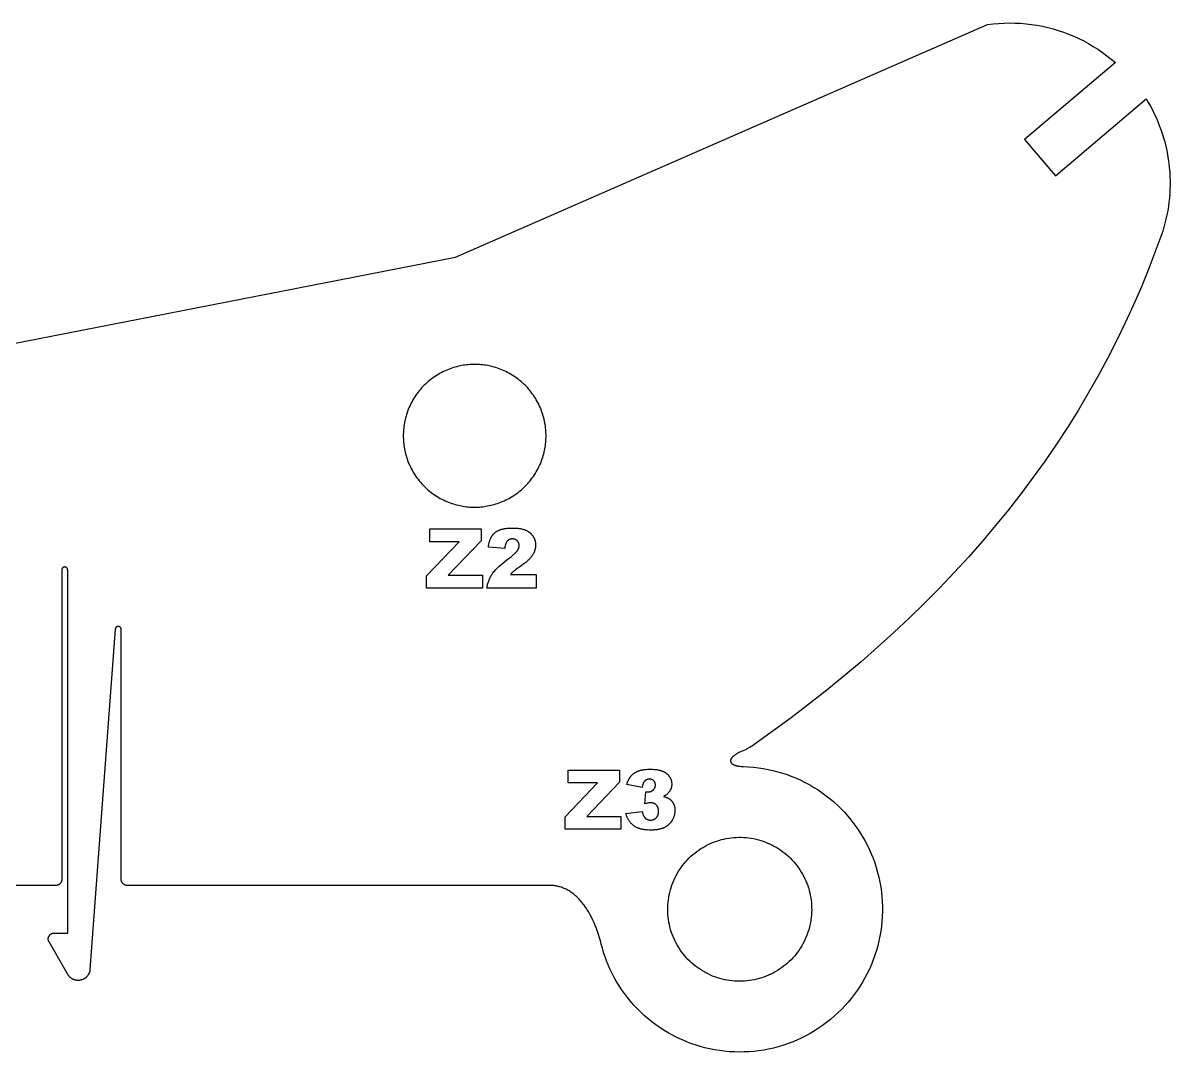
# Model space of a CAD drawing. Header units: millimetres. Extents: x 3465 to 3657, y 967 to 1053.
# Drawn here: x 3561 to 3657.4, y 966.6 to 1053.1 of the extents above; entities that cross this region are included whole.
import ezdxf

# ---------------------------------------------------------------- set-up
doc = ezdxf.new("R2010")
doc.units = ezdxf.units.MM
doc.header["$MEASUREMENT"] = 0
for name, color, linetype, true_color in [('Laser$LaserCut1', 1, 'Continuous', 0xff0000), ('Laser$LaserCut2', 3, 'Continuous', 0x00ff00), ('Laser$LaserEngrave', 4, 'Continuous', 0x00ffff)]:
    doc.layers.add(name, color=color, linetype=linetype, true_color=true_color)

msp = doc.modelspace()

# ---------------------------------------------------------------- linework, layer by layer
at = {"layer": 'Laser$LaserCut1'}
for points in [[(3597.327, 1033.414), (3642.045, 1052.981)], [(3642.045, 1052.981), (3642.504, 1053.037), (3642.965, 1053.078), (3643.427, 1053.102), (3643.889, 1053.111), (3644.351, 1053.104), (3644.813, 1053.081), (3645.273, 1053.042), (3645.732, 1052.987), (3646.189, 1052.917), (3646.644, 1052.831), (3647.095, 1052.729), (3647.542, 1052.612), (3647.985, 1052.48), (3648.423, 1052.333), (3648.856, 1052.17), (3649.283, 1051.993), (3649.704, 1051.801), (3650.118, 1051.596), (3650.524, 1051.375), (3650.923, 1051.142), (3651.313, 1050.894), (3651.695, 1050.633), (3652.068, 1050.36), (3652.431, 1050.074), (3652.784, 1049.775)], [(3652.784, 1049.775), (3645.151, 1043.314)], [(3647.736, 1040.261), (3655.368, 1046.722)], [(3655.368, 1046.722), (3655.549, 1046.421), (3655.723, 1046.114), (3655.889, 1045.8), (3656.048, 1045.481), (3656.199, 1045.156), (3656.341, 1044.826), (3656.476, 1044.492), (3656.602, 1044.152), (3656.719, 1043.808), (3656.826, 1043.461), (3656.925, 1043.11), (3657.014, 1042.755), (3657.094, 1042.398), (3657.164, 1042.038), (3657.224, 1041.677), (3657.275, 1041.313), (3657.315, 1040.949), (3657.346, 1040.583), (3657.367, 1040.218), (3657.377, 1039.852), (3657.378, 1039.486), (3657.369, 1039.122), (3657.35, 1038.758), (3657.321, 1038.396), (3657.283, 1038.036), (3657.235, 1037.679), (3657.178, 1037.324), (3657.112, 1036.972), (3657.036, 1036.624), (3656.952, 1036.279), (3656.86, 1035.938), (3656.759, 1035.602)], [(3645.151, 1043.314), (3647.736, 1040.261)], [(3656.759, 1035.602), (3656.196, 1034.033), (3655.6, 1032.478), (3654.972, 1030.938), (3654.31, 1029.412), (3653.616, 1027.899), (3652.888, 1026.402), (3652.128, 1024.918), (3651.334, 1023.449), (3650.508, 1021.994), (3649.648, 1020.553), (3648.756, 1019.126), (3647.831, 1017.713), (3646.873, 1016.315), (3645.881, 1014.931), (3644.857, 1013.561), (3643.8, 1012.206), (3642.71, 1010.864), (3641.587, 1009.537), (3640.431, 1008.224), (3639.242, 1006.925), (3638.02, 1005.641), (3636.765, 1004.371), (3635.477, 1003.115), (3634.156, 1001.873), (3632.802, 1000.645), (3631.415, 999.432), (3628.543, 997.048), (3625.539, 994.72), (3622.402, 992.45), (3622.288, 992.372), (3622.171, 992.298), (3622.052, 992.226), (3621.931, 992.158), (3621.807, 992.092), (3621.682, 992.03), (3621.555, 991.972), (3621.426, 991.917)], [(3550.254, 1024.244), (3597.327, 1033.414)], [(3564.727, 1007.142), (3564.726, 1007.151), (3564.726, 1007.159), (3564.725, 1007.168), (3564.724, 1007.177), (3564.723, 1007.185), (3564.721, 1007.194), (3564.719, 1007.202), (3564.717, 1007.21), (3564.715, 1007.219), (3564.712, 1007.227), (3564.709, 1007.235), (3564.706, 1007.243), (3564.702, 1007.251), (3564.698, 1007.258), (3564.694, 1007.266), (3564.689, 1007.273), (3564.685, 1007.281), (3564.68, 1007.288), (3564.675, 1007.295), (3564.669, 1007.301), (3564.664, 1007.308), (3564.658, 1007.314), (3564.652, 1007.32), (3564.646, 1007.326), (3564.639, 1007.332), (3564.633, 1007.338), (3564.626, 1007.343), (3564.619, 1007.348), (3564.611, 1007.353), (3564.604, 1007.357), (3564.597, 1007.362), (3564.589, 1007.366), (3564.581, 1007.369), (3564.573, 1007.373), (3564.565, 1007.376), (3564.557, 1007.379), (3564.549, 1007.381), (3564.541, 1007.384), (3564.532, 1007.386), (3564.524, 1007.388), (3564.515, 1007.389), (3564.507, 1007.39), (3564.498, 1007.391), (3564.49, 1007.392), (3564.481, 1007.392), (3564.472, 1007.392), (3564.464, 1007.392), (3564.455, 1007.391), (3564.447, 1007.39), (3564.438, 1007.389), (3564.429, 1007.388), (3564.421, 1007.386), (3564.413, 1007.384), (3564.404, 1007.381), (3564.396, 1007.379), (3564.388, 1007.376), (3564.38, 1007.373), (3564.372, 1007.369), (3564.364, 1007.366), (3564.357, 1007.362), (3564.349, 1007.357), (3564.342, 1007.353), (3564.335, 1007.348), (3564.328, 1007.343), (3564.321, 1007.338), (3564.314, 1007.332), (3564.308, 1007.326), (3564.301, 1007.32), (3564.295, 1007.314), (3564.29, 1007.308), (3564.284, 1007.301), (3564.279, 1007.295), (3564.273, 1007.288), (3564.268, 1007.281), (3564.264, 1007.273), (3564.259, 1007.266), (3564.255, 1007.258), (3564.251, 1007.251), (3564.248, 1007.243), (3564.244, 1007.235), (3564.241, 1007.227), (3564.239, 1007.219), (3564.236, 1007.21), (3564.234, 1007.202), (3564.232, 1007.194), (3564.23, 1007.185), (3564.229, 1007.177), (3564.228, 1007.168), (3564.227, 1007.159), (3564.227, 1007.151), (3564.227, 1007.142)], [(3564.227, 1007.142), (3564.227, 981.128)], [(3564.727, 976.628), (3564.727, 1007.142)], [(3568.727, 1002.161), (3566.6, 973.571)], [(3569.227, 1002.142), (3569.226, 1002.151), (3569.226, 1002.16), (3569.225, 1002.168), (3569.224, 1002.177), (3569.223, 1002.186), (3569.221, 1002.194), (3569.219, 1002.203), (3569.217, 1002.211), (3569.214, 1002.219), (3569.212, 1002.228), (3569.208, 1002.236), (3569.205, 1002.244), (3569.201, 1002.252), (3569.197, 1002.259), (3569.193, 1002.267), (3569.189, 1002.274), (3569.184, 1002.282), (3569.179, 1002.289), (3569.174, 1002.296), (3569.168, 1002.303), (3569.163, 1002.309), (3569.157, 1002.316), (3569.151, 1002.322), (3569.144, 1002.328), (3569.138, 1002.333), (3569.131, 1002.339), (3569.124, 1002.344), (3569.117, 1002.349), (3569.109, 1002.354), (3569.102, 1002.358), (3569.094, 1002.363), (3569.087, 1002.367), (3569.079, 1002.37), (3569.071, 1002.374), (3569.063, 1002.377), (3569.054, 1002.38), (3569.046, 1002.382), (3569.038, 1002.385), (3569.029, 1002.387), (3569.021, 1002.388), (3569.012, 1002.39), (3569.003, 1002.391), (3568.995, 1002.392), (3568.986, 1002.392), (3568.977, 1002.392), (3568.968, 1002.392), (3568.96, 1002.392), (3568.951, 1002.391), (3568.942, 1002.39), (3568.934, 1002.388), (3568.925, 1002.387), (3568.917, 1002.385), (3568.908, 1002.383), (3568.9, 1002.38), (3568.892, 1002.377), (3568.884, 1002.374), (3568.876, 1002.371), (3568.868, 1002.367), (3568.86, 1002.363), (3568.852, 1002.359), (3568.845, 1002.355), (3568.837, 1002.35), (3568.83, 1002.345), (3568.823, 1002.34), (3568.817, 1002.334), (3568.81, 1002.329), (3568.804, 1002.323), (3568.797, 1002.316), (3568.791, 1002.31), (3568.786, 1002.304), (3568.78, 1002.297), (3568.775, 1002.29), (3568.77, 1002.283), (3568.765, 1002.275), (3568.761, 1002.268), (3568.756, 1002.26), (3568.752, 1002.253), (3568.749, 1002.245), (3568.745, 1002.237), (3568.742, 1002.229), (3568.739, 1002.22), (3568.737, 1002.212), (3568.734, 1002.204), (3568.732, 1002.195), (3568.731, 1002.187), (3568.729, 1002.178), (3568.728, 1002.169), (3568.727, 1002.161)], [(3569.227, 981.128), (3569.227, 1002.142)], [(3621.426, 991.917), (3621.328, 991.876), (3621.232, 991.833), (3621.137, 991.787), (3621.045, 991.739), (3621.001, 991.714), (3620.957, 991.688), (3620.914, 991.662), (3620.872, 991.636), (3620.832, 991.609), (3620.793, 991.582), (3620.756, 991.555), (3620.72, 991.527), (3620.685, 991.499), (3620.653, 991.47), (3620.638, 991.456), (3620.622, 991.442), (3620.608, 991.427), (3620.594, 991.413), (3620.58, 991.398), (3620.567, 991.384), (3620.555, 991.369), (3620.543, 991.355), (3620.532, 991.34), (3620.521, 991.326), (3620.511, 991.311), (3620.501, 991.297), (3620.493, 991.282), (3620.484, 991.268), (3620.476, 991.254), (3620.469, 991.239), (3620.466, 991.232), (3620.463, 991.225), (3620.46, 991.218), (3620.457, 991.211), (3620.454, 991.203), (3620.452, 991.196), (3620.45, 991.189), (3620.447, 991.182), (3620.445, 991.175), (3620.443, 991.168), (3620.442, 991.161), (3620.44, 991.154), (3620.439, 991.147), (3620.438, 991.14), (3620.437, 991.133), (3620.436, 991.126), (3620.435, 991.12), (3620.435, 991.113), (3620.434, 991.106), (3620.434, 991.099), (3620.434, 991.092), (3620.434, 991.086), (3620.434, 991.079), (3620.435, 991.072), (3620.435, 991.066), (3620.436, 991.059), (3620.437, 991.052), (3620.438, 991.046), (3620.44, 991.039), (3620.441, 991.033), (3620.443, 991.027), (3620.445, 991.02), (3620.447, 991.014), (3620.449, 991.007), (3620.451, 991.001), (3620.453, 990.995), (3620.456, 990.989), (3620.459, 990.983), (3620.462, 990.976), (3620.465, 990.97), (3620.468, 990.964), (3620.472, 990.958), (3620.475, 990.952), (3620.479, 990.946), (3620.483, 990.941), (3620.487, 990.935), (3620.491, 990.929), (3620.496, 990.923), (3620.5, 990.918), (3620.505, 990.912), (3620.51, 990.906), (3620.515, 990.901), (3620.52, 990.895), (3620.525, 990.89), (3620.53, 990.884), (3620.536, 990.879), (3620.548, 990.869), (3620.56, 990.858), (3620.573, 990.848), (3620.586, 990.838), (3620.6, 990.829), (3620.614, 990.819), (3620.629, 990.81), (3620.645, 990.801), (3620.661, 990.792), (3620.677, 990.783), (3620.694, 990.775), (3620.711, 990.767), (3620.729, 990.759), (3620.747, 990.751), (3620.766, 990.744), (3620.785, 990.736), (3620.824, 990.723), (3620.865, 990.71), (3620.908, 990.698), (3620.951, 990.687), (3620.996, 990.676), (3621.041, 990.667), (3621.088, 990.659), (3621.135, 990.651), (3621.183, 990.644), (3621.232, 990.638), (3621.331, 990.628), (3621.432, 990.622), (3621.533, 990.617)], [(3621.533, 990.617), (3621.948, 990.599), (3622.363, 990.566), (3622.776, 990.519), (3623.187, 990.457), (3623.596, 990.382), (3624.002, 990.292), (3624.404, 990.188), (3624.803, 990.07), (3625.197, 989.939), (3625.587, 989.794), (3625.971, 989.635), (3626.35, 989.464), (3626.722, 989.279), (3627.088, 989.081), (3627.447, 988.871), (3627.798, 988.649), (3628.142, 988.415), (3628.477, 988.168), (3628.803, 987.911), (3629.12, 987.642), (3629.428, 987.362), (3629.726, 987.072), (3630.013, 986.772), (3630.29, 986.462), (3630.556, 986.143), (3630.811, 985.814), (3631.055, 985.477), (3631.286, 985.132), (3631.506, 984.779), (3631.713, 984.418), (3631.907, 984.051), (3632.089, 983.677), (3632.257, 983.297), (3632.412, 982.911), (3632.554, 982.52), (3632.682, 982.125), (3632.797, 981.725), (3632.897, 981.322), (3632.984, 980.915), (3633.056, 980.506), (3633.114, 980.094), (3633.158, 979.681), (3633.187, 979.266), (3633.203, 978.851), (3633.203, 978.435), (3633.189, 978.019), (3633.161, 977.605), (3633.119, 977.191), (3633.062, 976.779), (3632.991, 976.37), (3632.906, 975.963), (3632.807, 975.559), (3632.694, 975.159), (3632.567, 974.763), (3632.426, 974.372), (3632.272, 973.986), (3632.105, 973.605), (3631.924, 973.231), (3631.731, 972.863), (3631.525, 972.501), (3631.307, 972.148), (3631.076, 971.802), (3630.834, 971.464), (3630.58, 971.134), (3630.315, 970.814), (3630.039, 970.503), (3629.752, 970.202), (3629.456, 969.911), (3629.149, 969.631), (3628.832, 969.361), (3628.507, 969.102), (3628.173, 968.855), (3627.83, 968.62), (3627.48, 968.396), (3627.121, 968.185), (3626.756, 967.986), (3626.384, 967.8), (3626.006, 967.627), (3625.622, 967.468), (3625.233, 967.321), (3624.839, 967.189), (3624.441, 967.07), (3624.039, 966.965), (3623.633, 966.874), (3623.225, 966.796), (3622.814, 966.734), (3622.401, 966.685), (3621.986, 966.651), (3621.571, 966.631), (3621.156, 966.626), (3620.74, 966.635), (3620.325, 966.658), (3619.911, 966.696), (3619.498, 966.748), (3619.088, 966.814), (3618.68, 966.895), (3618.275, 966.989), (3617.874, 967.098), (3617.477, 967.22), (3617.084, 967.356), (3616.696, 967.506), (3616.313, 967.669), (3615.937, 967.845), (3615.567, 968.034), (3615.203, 968.236), (3614.847, 968.45), (3614.498, 968.676), (3614.158, 968.915), (3613.825, 969.165), (3613.502, 969.426), (3613.188, 969.698), (3612.884, 969.982), (3612.589, 970.275), (3612.305, 970.579), (3612.032, 970.892), (3611.769, 971.214), (3611.518, 971.546), (3611.279, 971.886), (3611.052, 972.234), (3610.836, 972.589), (3610.633, 972.952)], [(3563.727, 980.628), (3540.936, 980.628)], [(3564.227, 981.128), (3564.226, 981.111), (3564.225, 981.093), (3564.224, 981.076), (3564.222, 981.059), (3564.219, 981.043), (3564.216, 981.026), (3564.212, 981.009), (3564.208, 980.993), (3564.203, 980.976), (3564.198, 980.96), (3564.192, 980.944), (3564.185, 980.928), (3564.178, 980.913), (3564.17, 980.898), (3564.162, 980.883), (3564.154, 980.868), (3564.145, 980.853), (3564.135, 980.839), (3564.125, 980.825), (3564.114, 980.812), (3564.103, 980.799), (3564.092, 980.786), (3564.08, 980.774), (3564.068, 980.762), (3564.055, 980.751), (3564.042, 980.74), (3564.029, 980.729), (3564.015, 980.719), (3564.001, 980.709), (3563.986, 980.7), (3563.972, 980.692), (3563.957, 980.684), (3563.941, 980.676), (3563.926, 980.669), (3563.91, 980.662), (3563.894, 980.656), (3563.878, 980.651), (3563.861, 980.646), (3563.845, 980.642), (3563.828, 980.638), (3563.811, 980.635), (3563.795, 980.632), (3563.778, 980.63), (3563.761, 980.629), (3563.744, 980.628), (3563.727, 980.628)], [(3569.727, 980.628), (3569.715, 980.628), (3569.703, 980.629), (3569.69, 980.629), (3569.678, 980.63), (3569.666, 980.632), (3569.654, 980.633), (3569.642, 980.635), (3569.63, 980.637), (3569.618, 980.64), (3569.606, 980.643), (3569.594, 980.646), (3569.582, 980.649), (3569.57, 980.653), (3569.558, 980.657), (3569.547, 980.661), (3569.535, 980.666), (3569.524, 980.671), (3569.513, 980.676), (3569.501, 980.681), (3569.49, 980.687), (3569.48, 980.693), (3569.469, 980.699), (3569.458, 980.706), (3569.448, 980.713), (3569.438, 980.72), (3569.428, 980.727), (3569.418, 980.734), (3569.409, 980.742), (3569.399, 980.75), (3569.39, 980.758), (3569.382, 980.766), (3569.373, 980.774), (3569.365, 980.783), (3569.356, 980.792), (3569.348, 980.801), (3569.341, 980.81), (3569.333, 980.819), (3569.326, 980.829), (3569.318, 980.839), (3569.311, 980.849), (3569.305, 980.859), (3569.298, 980.87), (3569.292, 980.881), (3569.286, 980.891), (3569.28, 980.902), (3569.275, 980.914), (3569.27, 980.925), (3569.265, 980.936), (3569.26, 980.948), (3569.256, 980.959), (3569.252, 980.971), (3569.248, 980.983), (3569.244, 980.995), (3569.241, 981.007), (3569.238, 981.019), (3569.236, 981.031), (3569.234, 981.043), (3569.232, 981.055), (3569.23, 981.067), (3569.229, 981.079), (3569.228, 981.091), (3569.227, 981.104), (3569.227, 981.116), (3569.227, 981.128)], [(3577.728, 980.627), (3569.727, 980.628)], [(3605.296, 980.624), (3577.728, 980.627)], [(3609.57, 975.7), (3609.5, 975.968), (3609.424, 976.233), (3609.343, 976.494), (3609.257, 976.751), (3609.166, 977.002), (3609.07, 977.248), (3608.969, 977.488), (3608.863, 977.721), (3608.752, 977.948), (3608.637, 978.168), (3608.517, 978.38), (3608.392, 978.584), (3608.329, 978.683), (3608.264, 978.779), (3608.198, 978.874), (3608.131, 978.966), (3608.063, 979.057), (3607.994, 979.144), (3607.924, 979.23), (3607.854, 979.313), (3607.782, 979.394), (3607.71, 979.472), (3607.637, 979.548), (3607.563, 979.621), (3607.488, 979.692), (3607.412, 979.76), (3607.336, 979.826), (3607.259, 979.889), (3607.182, 979.95), (3607.104, 980.008), (3607.025, 980.064), (3606.946, 980.116), (3606.866, 980.167), (3606.786, 980.214), (3606.705, 980.259), (3606.624, 980.301), (3606.542, 980.341), (3606.461, 980.378), (3606.379, 980.412), (3606.296, 980.444), (3606.213, 980.473), (3606.13, 980.5), (3606.047, 980.524), (3605.964, 980.545), (3605.881, 980.564), (3605.797, 980.58), (3605.714, 980.593), (3605.63, 980.604), (3605.547, 980.613), (3605.463, 980.619), (3605.38, 980.623), (3605.296, 980.624)], [(3563.16, 975.878), (3563.151, 975.893), (3563.143, 975.908), (3563.136, 975.923), (3563.129, 975.939), (3563.123, 975.955), (3563.118, 975.971), (3563.112, 975.988), (3563.108, 976.004), (3563.104, 976.021), (3563.101, 976.038), (3563.098, 976.055), (3563.096, 976.072), (3563.094, 976.089), (3563.093, 976.106), (3563.093, 976.123), (3563.093, 976.14), (3563.093, 976.158), (3563.095, 976.175), (3563.097, 976.192), (3563.099, 976.209), (3563.102, 976.226), (3563.106, 976.242), (3563.11, 976.259), (3563.115, 976.276), (3563.12, 976.292), (3563.126, 976.308), (3563.133, 976.324), (3563.14, 976.34), (3563.147, 976.355), (3563.155, 976.37), (3563.164, 976.385), (3563.173, 976.4), (3563.183, 976.414), (3563.193, 976.428), (3563.203, 976.441), (3563.214, 976.454), (3563.226, 976.467), (3563.237, 976.48), (3563.25, 976.492), (3563.262, 976.503), (3563.276, 976.514), (3563.289, 976.525), (3563.303, 976.535), (3563.317, 976.545), (3563.331, 976.554), (3563.346, 976.563), (3563.361, 976.571), (3563.377, 976.579), (3563.392, 976.586), (3563.408, 976.592), (3563.424, 976.598), (3563.44, 976.604), (3563.457, 976.609), (3563.474, 976.613), (3563.49, 976.617), (3563.507, 976.62), (3563.524, 976.623), (3563.541, 976.625), (3563.558, 976.626), (3563.575, 976.627), (3563.593, 976.628)], [(3564.737, 973.145), (3563.16, 975.878)], [(3563.593, 976.628), (3564.727, 976.628)], [(3610.633, 972.952), (3610.464, 973.28), (3610.305, 973.613), (3610.156, 973.951), (3610.017, 974.293), (3609.889, 974.64), (3609.772, 974.99), (3609.666, 975.343), (3609.57, 975.7)], [(3566.6, 973.571), (3566.597, 973.536), (3566.593, 973.501), (3566.587, 973.467), (3566.58, 973.433), (3566.573, 973.399), (3566.563, 973.365), (3566.553, 973.332), (3566.542, 973.299), (3566.529, 973.267), (3566.515, 973.235), (3566.5, 973.203), (3566.484, 973.172), (3566.467, 973.142), (3566.449, 973.112), (3566.43, 973.083), (3566.41, 973.054), (3566.389, 973.027), (3566.367, 973), (3566.344, 972.973), (3566.32, 972.948), (3566.296, 972.923), (3566.27, 972.9), (3566.244, 972.877), (3566.217, 972.855), (3566.189, 972.834), (3566.16, 972.814), (3566.131, 972.795), (3566.101, 972.778), (3566.07, 972.761), (3566.039, 972.745), (3566.008, 972.73), (3565.976, 972.717), (3565.943, 972.704), (3565.91, 972.693), (3565.877, 972.683), (3565.843, 972.674), (3565.809, 972.666), (3565.775, 972.66), (3565.74, 972.654), (3565.706, 972.65), (3565.671, 972.647), (3565.636, 972.645), (3565.601, 972.645), (3565.567, 972.646), (3565.532, 972.647), (3565.497, 972.651), (3565.462, 972.655), (3565.428, 972.66), (3565.394, 972.667), (3565.36, 972.675), (3565.326, 972.684), (3565.293, 972.694), (3565.26, 972.706), (3565.228, 972.718), (3565.195, 972.732), (3565.164, 972.747), (3565.133, 972.762), (3565.102, 972.779), (3565.073, 972.797), (3565.043, 972.816), (3565.015, 972.836), (3564.987, 972.857), (3564.96, 972.879), (3564.934, 972.902), (3564.908, 972.926), (3564.884, 972.951), (3564.86, 972.976), (3564.837, 973.002), (3564.815, 973.029), (3564.794, 973.057), (3564.774, 973.086), (3564.755, 973.115), (3564.737, 973.145)]]:
    msp.add_lwpolyline(points, dxfattribs=at)
at = {"layer": 'Laser$LaserCut2'}
for points in [[(3604.93, 1018.417), (3604.929, 1018.55), (3604.924, 1018.684), (3604.917, 1018.82), (3604.906, 1018.956), (3604.892, 1019.093), (3604.875, 1019.231), (3604.854, 1019.37), (3604.83, 1019.509), (3604.802, 1019.648), (3604.771, 1019.788), (3604.737, 1019.928), (3604.699, 1020.068), (3604.657, 1020.208), (3604.611, 1020.348), (3604.562, 1020.487), (3604.509, 1020.626), (3604.452, 1020.764), (3604.392, 1020.901), (3604.328, 1021.037), (3604.26, 1021.173), (3604.188, 1021.307), (3604.113, 1021.44), (3604.034, 1021.571), (3603.952, 1021.7), (3603.866, 1021.828), (3603.777, 1021.954), (3603.684, 1022.077), (3603.588, 1022.199), (3603.489, 1022.318), (3603.387, 1022.434), (3603.281, 1022.548), (3603.173, 1022.66), (3603.062, 1022.768), (3602.948, 1022.874), (3602.831, 1022.976), (3602.712, 1023.075), (3602.591, 1023.171), (3602.467, 1023.264), (3602.341, 1023.353), (3602.214, 1023.439), (3602.084, 1023.521), (3601.953, 1023.6), (3601.82, 1023.675), (3601.686, 1023.747), (3601.551, 1023.815), (3601.414, 1023.879), (3601.277, 1023.939), (3601.139, 1023.996), (3601, 1024.049), (3600.861, 1024.098), (3600.721, 1024.144), (3600.581, 1024.186), (3600.441, 1024.224), (3600.301, 1024.258), (3600.162, 1024.289), (3600.022, 1024.317), (3599.883, 1024.341), (3599.744, 1024.362), (3599.607, 1024.379), (3599.469, 1024.393), (3599.333, 1024.404), (3599.198, 1024.411), (3599.063, 1024.416), (3598.93, 1024.417), (3598.797, 1024.416), (3598.663, 1024.411), (3598.527, 1024.404), (3598.391, 1024.393), (3598.254, 1024.379), (3598.116, 1024.362), (3597.978, 1024.341), (3597.838, 1024.317), (3597.699, 1024.29), (3597.559, 1024.258), (3597.419, 1024.224), (3597.279, 1024.186), (3597.139, 1024.144), (3597, 1024.098), (3596.86, 1024.049), (3596.722, 1023.996), (3596.584, 1023.939), (3596.446, 1023.879), (3596.31, 1023.815), (3596.174, 1023.747), (3596.04, 1023.675), (3595.908, 1023.6), (3595.777, 1023.522), (3595.647, 1023.439), (3595.519, 1023.353), (3595.394, 1023.264), (3595.27, 1023.171), (3595.148, 1023.075), (3595.029, 1022.976), (3594.913, 1022.874), (3594.799, 1022.768), (3594.688, 1022.66), (3594.579, 1022.549), (3594.474, 1022.435), (3594.371, 1022.318), (3594.272, 1022.199), (3594.176, 1022.078), (3594.083, 1021.954), (3593.994, 1021.828), (3593.908, 1021.701), (3593.826, 1021.571), (3593.747, 1021.44), (3593.672, 1021.307), (3593.6, 1021.173), (3593.533, 1021.038), (3593.469, 1020.901), (3593.408, 1020.764), (3593.351, 1020.626), (3593.298, 1020.487), (3593.249, 1020.348), (3593.204, 1020.208), (3593.162, 1020.068), (3593.124, 1019.928), (3593.089, 1019.788), (3593.058, 1019.649), (3593.03, 1019.509), (3593.006, 1019.37), (3592.986, 1019.232), (3592.968, 1019.094), (3592.954, 1018.957), (3592.944, 1018.82), (3592.936, 1018.685), (3592.932, 1018.551), (3592.93, 1018.417), (3592.932, 1018.284), (3592.936, 1018.15), (3592.944, 1018.015), (3592.954, 1017.878), (3592.968, 1017.741), (3592.986, 1017.603), (3593.006, 1017.465), (3593.03, 1017.326), (3593.058, 1017.186), (3593.089, 1017.046), (3593.123, 1016.906), (3593.162, 1016.766), (3593.204, 1016.627), (3593.249, 1016.487), (3593.298, 1016.348), (3593.351, 1016.209), (3593.408, 1016.071), (3593.468, 1015.933), (3593.532, 1015.797), (3593.6, 1015.662), (3593.672, 1015.528), (3593.747, 1015.395), (3593.826, 1015.264), (3593.908, 1015.134), (3593.994, 1015.006), (3594.083, 1014.881), (3594.176, 1014.757), (3594.272, 1014.636), (3594.371, 1014.516), (3594.473, 1014.4), (3594.579, 1014.286), (3594.687, 1014.175), (3594.799, 1014.066), (3594.913, 1013.961), (3595.029, 1013.858), (3595.148, 1013.759), (3595.27, 1013.663), (3595.393, 1013.57), (3595.519, 1013.481), (3595.647, 1013.395), (3595.776, 1013.313), (3595.907, 1013.234), (3596.04, 1013.159), (3596.174, 1013.088), (3596.309, 1013.02), (3596.446, 1012.956), (3596.583, 1012.895), (3596.721, 1012.839), (3596.86, 1012.786), (3596.999, 1012.736), (3597.139, 1012.691), (3597.279, 1012.649), (3597.419, 1012.611), (3597.559, 1012.576), (3597.699, 1012.545), (3597.838, 1012.517), (3597.977, 1012.493), (3598.116, 1012.473), (3598.254, 1012.455), (3598.391, 1012.441), (3598.527, 1012.431), (3598.662, 1012.423), (3598.797, 1012.419), (3598.93, 1012.417), (3599.063, 1012.419), (3599.197, 1012.423), (3599.333, 1012.431), (3599.469, 1012.441), (3599.606, 1012.455), (3599.744, 1012.473), (3599.883, 1012.493), (3600.022, 1012.517), (3600.161, 1012.545), (3600.301, 1012.576), (3600.441, 1012.611), (3600.581, 1012.649), (3600.721, 1012.691), (3600.86, 1012.736), (3601, 1012.785), (3601.138, 1012.838), (3601.277, 1012.895), (3601.414, 1012.955), (3601.55, 1013.02), (3601.686, 1013.087), (3601.82, 1013.159), (3601.952, 1013.234), (3602.084, 1013.313), (3602.213, 1013.395), (3602.341, 1013.481), (3602.467, 1013.57), (3602.59, 1013.663), (3602.712, 1013.759), (3602.831, 1013.858), (3602.947, 1013.961), (3603.061, 1014.066), (3603.173, 1014.174), (3603.281, 1014.286), (3603.386, 1014.4), (3603.489, 1014.516), (3603.588, 1014.635), (3603.684, 1014.757), (3603.777, 1014.88), (3603.866, 1015.006), (3603.952, 1015.134), (3604.034, 1015.263), (3604.113, 1015.394), (3604.188, 1015.527), (3604.26, 1015.661), (3604.328, 1015.797), (3604.392, 1015.933), (3604.452, 1016.07), (3604.509, 1016.208), (3604.562, 1016.347), (3604.611, 1016.487), (3604.657, 1016.626), (3604.698, 1016.766), (3604.737, 1016.906), (3604.771, 1017.046), (3604.802, 1017.186), (3604.83, 1017.325), (3604.854, 1017.464), (3604.875, 1017.603), (3604.892, 1017.741), (3604.906, 1017.878), (3604.917, 1018.014), (3604.924, 1018.15), (3604.929, 1018.284), (3604.93, 1018.417)], [(3615.157, 978.591), (3615.159, 978.801), (3615.169, 979.011), (3615.186, 979.22), (3615.21, 979.429), (3615.242, 979.636), (3615.281, 979.843), (3615.326, 980.048), (3615.379, 980.251), (3615.439, 980.452), (3615.506, 980.651), (3615.58, 980.848), (3615.661, 981.042), (3615.748, 981.233), (3615.842, 981.421), (3615.942, 981.605), (3616.049, 981.786), (3616.162, 981.963), (3616.281, 982.136), (3616.406, 982.305), (3616.536, 982.47), (3616.672, 982.629), (3616.814, 982.784), (3616.961, 982.934), (3617.113, 983.079), (3617.271, 983.218), (3617.432, 983.352), (3617.599, 983.48), (3617.769, 983.603), (3617.944, 983.719), (3618.123, 983.829), (3618.306, 983.933), (3618.492, 984.03), (3618.681, 984.121), (3618.873, 984.206), (3619.068, 984.283), (3619.266, 984.354), (3619.466, 984.418), (3619.668, 984.475), (3619.872, 984.525), (3620.078, 984.568), (3620.285, 984.603), (3620.493, 984.632), (3620.702, 984.653), (3620.912, 984.667), (3621.121, 984.673), (3621.331, 984.672), (3621.541, 984.664), (3621.751, 984.649), (3621.96, 984.627), (3622.167, 984.597), (3622.374, 984.56), (3622.579, 984.516), (3622.783, 984.465), (3622.985, 984.406), (3623.185, 984.341), (3623.382, 984.269), (3623.576, 984.19), (3623.768, 984.105), (3623.957, 984.012), (3624.142, 983.914), (3624.324, 983.809), (3624.502, 983.697), (3624.676, 983.58), (3624.846, 983.456), (3625.012, 983.327), (3625.173, 983.192), (3625.329, 983.052), (3625.48, 982.906), (3625.626, 982.755), (3625.767, 982.599), (3625.902, 982.439), (3626.032, 982.273), (3626.155, 982.104), (3626.273, 981.93), (3626.385, 981.752), (3626.49, 981.571), (3626.589, 981.385), (3626.682, 981.197), (3626.768, 981.005), (3626.847, 980.811), (3626.92, 980.614), (3626.985, 980.414), (3627.044, 980.213), (3627.096, 980.009), (3627.14, 979.804), (3627.178, 979.597), (3627.208, 979.389), (3627.231, 979.181), (3627.247, 978.971), (3627.255, 978.761), (3627.256, 978.551), (3627.25, 978.341), (3627.236, 978.132), (3627.216, 977.923), (3627.188, 977.715), (3627.153, 977.508), (3627.11, 977.302), (3627.061, 977.098), (3627.004, 976.896), (3626.941, 976.695), (3626.871, 976.498), (3626.793, 976.302), (3626.709, 976.11), (3626.619, 975.92), (3626.522, 975.734), (3626.418, 975.551), (3626.308, 975.372), (3626.193, 975.197), (3626.071, 975.026), (3625.943, 974.859), (3625.809, 974.697), (3625.67, 974.54), (3625.526, 974.388), (3625.376, 974.24), (3625.222, 974.098), (3625.062, 973.961), (3624.898, 973.83), (3624.729, 973.705), (3624.557, 973.586), (3624.38, 973.473), (3624.199, 973.366), (3624.015, 973.265), (3623.827, 973.171), (3623.636, 973.083), (3623.442, 973.002), (3623.246, 972.928), (3623.047, 972.861), (3622.846, 972.8), (3622.643, 972.747), (3622.438, 972.7), (3622.232, 972.661), (3622.024, 972.629), (3621.816, 972.604), (3621.606, 972.587), (3621.397, 972.577), (3621.187, 972.574), (3620.977, 972.578), (3620.767, 972.59), (3620.558, 972.609), (3620.349, 972.635), (3620.142, 972.668), (3619.936, 972.709), (3619.731, 972.756), (3619.529, 972.811), (3619.328, 972.873), (3619.13, 972.941), (3618.934, 973.017), (3618.74, 973.099), (3618.55, 973.188), (3618.363, 973.284), (3618.179, 973.386), (3617.999, 973.494), (3617.823, 973.608), (3617.651, 973.729), (3617.484, 973.855), (3617.32, 973.987), (3617.162, 974.125), (3617.008, 974.268), (3616.859, 974.416), (3616.716, 974.57), (3616.578, 974.728), (3616.445, 974.891), (3616.319, 975.058), (3616.198, 975.23), (3616.083, 975.406), (3615.975, 975.586), (3615.872, 975.769), (3615.776, 975.956), (3615.687, 976.146), (3615.604, 976.339), (3615.529, 976.535), (3615.459, 976.733), (3615.397, 976.934), (3615.342, 977.136), (3615.294, 977.341), (3615.253, 977.547), (3615.219, 977.754), (3615.193, 977.962), (3615.173, 978.172), (3615.161, 978.381), (3615.157, 978.591)]]:
    msp.add_lwpolyline(points, dxfattribs=at)
at = {"layer": 'Laser$LaserEngrave'}
for points in [[(3595.157, 1009.518), (3595.157, 1010.586)], [(3595.157, 1010.586), (3599.47, 1010.586)], [(3599.47, 1010.586), (3599.47, 1009.586)], [(3600.377, 1009.981), (3600.39, 1010.002), (3600.404, 1010.022), (3600.419, 1010.042), (3600.433, 1010.061), (3600.448, 1010.08), (3600.463, 1010.099), (3600.479, 1010.118), (3600.495, 1010.136), (3600.512, 1010.154), (3600.528, 1010.172), (3600.545, 1010.19), (3600.563, 1010.207), (3600.58, 1010.224), (3600.599, 1010.24), (3600.617, 1010.256), (3600.636, 1010.272), (3600.655, 1010.288), (3600.674, 1010.303), (3600.694, 1010.318), (3600.714, 1010.333), (3600.735, 1010.348), (3600.756, 1010.362), (3600.798, 1010.389), (3600.842, 1010.415), (3600.888, 1010.44), (3600.935, 1010.464), (3600.983, 1010.487)], [(3600.983, 1010.487), (3601.008, 1010.497), (3601.033, 1010.508), (3601.059, 1010.518), (3601.085, 1010.528), (3601.112, 1010.537), (3601.14, 1010.546), (3601.197, 1010.564), (3601.257, 1010.579), (3601.319, 1010.594), (3601.383, 1010.607), (3601.449, 1010.619), (3601.518, 1010.629), (3601.589, 1010.638), (3601.663, 1010.645), (3601.739, 1010.652), (3601.817, 1010.656), (3601.898, 1010.66), (3602.066, 1010.663)], [(3602.066, 1010.663), (3602.241, 1010.66), (3602.407, 1010.652), (3602.486, 1010.647), (3602.562, 1010.639), (3602.636, 1010.631), (3602.708, 1010.622), (3602.777, 1010.611), (3602.843, 1010.598), (3602.907, 1010.585), (3602.969, 1010.57), (3603.028, 1010.554), (3603.084, 1010.537), (3603.111, 1010.528), (3603.138, 1010.518), (3603.164, 1010.509), (3603.189, 1010.499)], [(3603.189, 1010.499), (3603.239, 1010.477), (3603.287, 1010.455), (3603.334, 1010.431), (3603.357, 1010.418), (3603.379, 1010.406), (3603.402, 1010.392), (3603.424, 1010.379), (3603.445, 1010.365), (3603.466, 1010.351), (3603.487, 1010.336), (3603.508, 1010.321), (3603.528, 1010.306), (3603.548, 1010.291), (3603.568, 1010.275), (3603.587, 1010.258), (3603.606, 1010.242), (3603.624, 1010.225), (3603.642, 1010.208), (3603.66, 1010.19), (3603.678, 1010.172), (3603.695, 1010.154), (3603.712, 1010.135), (3603.728, 1010.116), (3603.745, 1010.097), (3603.761, 1010.077), (3603.776, 1010.057), (3603.791, 1010.036), (3603.806, 1010.016), (3603.821, 1009.995)], [(3594.89, 1006.656), (3597.616, 1009.518)], [(3597.616, 1009.518), (3595.157, 1009.518)], [(3599.47, 1009.586), (3596.715, 1006.693)], [(3600.081, 1009.064), (3600.092, 1009.137), (3600.103, 1009.207), (3600.116, 1009.275), (3600.13, 1009.342), (3600.145, 1009.406), (3600.16, 1009.469), (3600.177, 1009.529), (3600.195, 1009.587), (3600.214, 1009.644), (3600.234, 1009.698), (3600.255, 1009.75), (3600.278, 1009.8), (3600.301, 1009.849), (3600.313, 1009.872), (3600.325, 1009.895), (3600.338, 1009.917), (3600.35, 1009.939), (3600.363, 1009.96), (3600.377, 1009.981)], [(3601.676, 1009.57), (3601.666, 1009.558), (3601.656, 1009.547), (3601.646, 1009.534), (3601.637, 1009.521), (3601.627, 1009.508), (3601.618, 1009.494), (3601.609, 1009.479), (3601.601, 1009.464), (3601.592, 1009.449), (3601.584, 1009.433), (3601.576, 1009.416), (3601.568, 1009.399), (3601.56, 1009.381), (3601.553, 1009.363), (3601.546, 1009.344), (3601.539, 1009.325), (3601.525, 1009.285), (3601.513, 1009.243), (3601.501, 1009.198), (3601.49, 1009.152), (3601.48, 1009.103), (3601.471, 1009.053), (3601.463, 1009), (3601.455, 1008.945)], [(3602.099, 1009.747), (3602.083, 1009.746), (3602.067, 1009.746), (3602.052, 1009.745), (3602.036, 1009.744), (3602.021, 1009.742), (3602.006, 1009.74), (3601.991, 1009.738), (3601.976, 1009.735), (3601.961, 1009.733), (3601.947, 1009.729), (3601.933, 1009.726), (3601.918, 1009.722), (3601.905, 1009.717), (3601.891, 1009.713), (3601.877, 1009.708), (3601.864, 1009.702), (3601.851, 1009.697), (3601.838, 1009.691), (3601.825, 1009.684), (3601.813, 1009.677), (3601.8, 1009.67), (3601.788, 1009.663), (3601.776, 1009.655), (3601.764, 1009.647), (3601.753, 1009.639), (3601.741, 1009.63), (3601.73, 1009.621), (3601.719, 1009.611), (3601.708, 1009.601), (3601.697, 1009.591), (3601.687, 1009.581), (3601.676, 1009.57)], [(3602.512, 1009.586), (3602.502, 1009.596), (3602.491, 1009.605), (3602.481, 1009.615), (3602.47, 1009.623), (3602.459, 1009.632), (3602.448, 1009.64), (3602.436, 1009.648), (3602.425, 1009.656), (3602.413, 1009.663), (3602.401, 1009.671), (3602.389, 1009.677), (3602.377, 1009.684), (3602.365, 1009.69), (3602.352, 1009.696), (3602.34, 1009.701), (3602.327, 1009.706), (3602.314, 1009.711), (3602.301, 1009.716), (3602.287, 1009.72), (3602.274, 1009.724), (3602.26, 1009.728), (3602.246, 1009.731), (3602.233, 1009.734), (3602.218, 1009.736), (3602.204, 1009.739), (3602.19, 1009.741), (3602.175, 1009.743), (3602.16, 1009.744), (3602.145, 1009.745), (3602.13, 1009.746), (3602.115, 1009.746), (3602.099, 1009.747)], [(3602.677, 1009.198), (3602.676, 1009.213), (3602.676, 1009.227), (3602.675, 1009.24), (3602.674, 1009.254), (3602.673, 1009.268), (3602.671, 1009.281), (3602.669, 1009.294), (3602.666, 1009.308), (3602.664, 1009.321), (3602.661, 1009.334), (3602.657, 1009.346), (3602.653, 1009.359), (3602.649, 1009.372), (3602.645, 1009.384), (3602.64, 1009.396), (3602.636, 1009.409), (3602.63, 1009.421), (3602.625, 1009.433), (3602.619, 1009.444), (3602.612, 1009.456), (3602.606, 1009.468), (3602.599, 1009.479), (3602.592, 1009.49), (3602.584, 1009.501), (3602.576, 1009.512), (3602.568, 1009.523), (3602.56, 1009.534), (3602.551, 1009.545), (3602.542, 1009.555), (3602.532, 1009.565), (3602.522, 1009.576), (3602.512, 1009.586)], [(3603.821, 1009.995), (3603.835, 1009.973), (3603.849, 1009.952), (3603.862, 1009.93), (3603.875, 1009.908), (3603.887, 1009.886), (3603.899, 1009.864), (3603.91, 1009.842), (3603.921, 1009.819), (3603.932, 1009.797), (3603.942, 1009.774), (3603.952, 1009.751), (3603.961, 1009.728), (3603.97, 1009.705), (3603.978, 1009.681), (3603.986, 1009.658), (3603.993, 1009.634), (3604, 1009.61), (3604.007, 1009.586), (3604.013, 1009.562), (3604.018, 1009.538), (3604.023, 1009.513), (3604.028, 1009.488), (3604.032, 1009.463), (3604.036, 1009.438), (3604.04, 1009.413), (3604.043, 1009.388), (3604.045, 1009.362), (3604.047, 1009.337), (3604.049, 1009.311), (3604.05, 1009.285), (3604.051, 1009.232)], [(3601.455, 1008.945), (3600.081, 1009.064)], [(3601.743, 1008.072), (3602.017, 1008.283), (3602.133, 1008.379), (3602.236, 1008.468), (3602.283, 1008.509), (3602.325, 1008.55), (3602.365, 1008.588), (3602.401, 1008.625), (3602.434, 1008.66), (3602.463, 1008.693), (3602.476, 1008.709), (3602.489, 1008.725), (3602.5, 1008.74), (3602.511, 1008.755)], [(3602.511, 1008.755), (3602.531, 1008.784), (3602.55, 1008.813), (3602.567, 1008.842), (3602.583, 1008.87), (3602.598, 1008.899), (3602.612, 1008.927), (3602.618, 1008.941), (3602.624, 1008.955), (3602.63, 1008.969), (3602.635, 1008.983), (3602.64, 1008.996), (3602.645, 1009.01), (3602.649, 1009.024), (3602.653, 1009.038), (3602.657, 1009.051), (3602.66, 1009.065), (3602.663, 1009.078), (3602.666, 1009.092), (3602.669, 1009.105), (3602.671, 1009.119), (3602.673, 1009.132), (3602.674, 1009.146), (3602.675, 1009.159), (3602.676, 1009.172), (3602.676, 1009.185), (3602.677, 1009.198)], [(3604.051, 1009.232), (3604.05, 1009.204), (3604.05, 1009.177), (3604.048, 1009.149), (3604.046, 1009.121), (3604.044, 1009.093), (3604.041, 1009.066), (3604.038, 1009.038), (3604.034, 1009.011), (3604.03, 1008.983), (3604.025, 1008.956), (3604.019, 1008.929), (3604.013, 1008.902), (3604.007, 1008.875), (3604, 1008.848), (3603.993, 1008.821), (3603.985, 1008.794), (3603.976, 1008.767), (3603.967, 1008.741), (3603.957, 1008.714), (3603.947, 1008.687), (3603.937, 1008.661), (3603.926, 1008.635), (3603.914, 1008.608), (3603.902, 1008.582), (3603.876, 1008.53), (3603.848, 1008.478), (3603.818, 1008.427), (3603.786, 1008.375)], [(3600.396, 1006.791), (3600.419, 1006.826), (3600.444, 1006.86), (3600.469, 1006.895), (3600.496, 1006.931), (3600.553, 1007.003), (3600.615, 1007.076), (3600.682, 1007.151), (3600.754, 1007.227), (3600.831, 1007.305), (3600.912, 1007.385), (3600.999, 1007.465), (3601.09, 1007.548), (3601.288, 1007.717), (3601.506, 1007.891), (3601.743, 1008.072)], [(3603.786, 1008.375), (3603.769, 1008.35), (3603.751, 1008.324), (3603.733, 1008.298), (3603.713, 1008.272), (3603.672, 1008.219), (3603.627, 1008.166), (3603.579, 1008.112), (3603.527, 1008.057), (3603.472, 1008.002), (3603.413, 1007.946), (3603.351, 1007.889), (3603.286, 1007.831), (3603.218, 1007.773), (3603.146, 1007.715), (3602.992, 1007.595), (3602.824, 1007.473)], [(3594.89, 1005.624), (3594.89, 1006.656)], [(3596.715, 1006.693), (3599.585, 1006.693)], [(3599.585, 1006.693), (3599.585, 1005.624)], [(3599.967, 1005.624), (3599.977, 1005.702), (3599.989, 1005.778), (3600.003, 1005.854), (3600.02, 1005.93), (3600.039, 1006.005), (3600.06, 1006.079), (3600.084, 1006.153), (3600.11, 1006.226), (3600.138, 1006.299), (3600.168, 1006.371), (3600.2, 1006.442), (3600.235, 1006.513), (3600.272, 1006.584), (3600.311, 1006.653), (3600.353, 1006.723), (3600.396, 1006.791)], [(3602.27, 1007.071), (3602.197, 1007.009), (3602.118, 1006.938), (3602.032, 1006.858), (3601.941, 1006.769)], [(3601.941, 1006.769), (3604.089, 1006.769)], [(3602.824, 1007.473), (3602.478, 1007.229), (3602.357, 1007.139), (3602.309, 1007.102), (3602.27, 1007.071)], [(3604.089, 1006.769), (3604.089, 1005.624)], [(3599.585, 1005.624), (3594.89, 1005.624)], [(3604.089, 1005.624), (3599.967, 1005.624)], [(3606.793, 989.251), (3606.793, 990.319)], [(3606.793, 990.319), (3611.106, 990.319)], [(3611.106, 990.319), (3611.106, 989.319)], [(3612.342, 990.064), (3612.372, 990.085), (3612.402, 990.105), (3612.433, 990.124), (3612.464, 990.142), (3612.496, 990.16), (3612.53, 990.177), (3612.563, 990.193), (3612.598, 990.209), (3612.633, 990.225), (3612.669, 990.239), (3612.706, 990.253), (3612.744, 990.266), (3612.782, 990.279), (3612.821, 990.291), (3612.861, 990.302), (3612.902, 990.313), (3612.943, 990.323), (3612.985, 990.332), (3613.028, 990.341), (3613.072, 990.349), (3613.161, 990.363), (3613.253, 990.375), (3613.349, 990.384), (3613.447, 990.391), (3613.549, 990.394), (3613.653, 990.396)], [(3613.653, 990.396), (3613.773, 990.394), (3613.888, 990.39), (3613.999, 990.383), (3614.106, 990.373), (3614.209, 990.361), (3614.308, 990.345), (3614.355, 990.336), (3614.402, 990.327), (3614.447, 990.317), (3614.492, 990.306), (3614.535, 990.294), (3614.578, 990.282), (3614.619, 990.269), (3614.659, 990.255), (3614.699, 990.241), (3614.737, 990.226), (3614.774, 990.21), (3614.81, 990.193), (3614.845, 990.176), (3614.879, 990.158), (3614.912, 990.139), (3614.944, 990.12), (3614.975, 990.1), (3615.005, 990.079), (3615.033, 990.058), (3615.061, 990.036)], [(3606.526, 986.389), (3609.252, 989.251)], [(3609.252, 989.251), (3606.793, 989.251)], [(3611.106, 989.319), (3608.35, 986.426)], [(3611.716, 989.111), (3611.727, 989.15), (3611.738, 989.188), (3611.75, 989.225), (3611.762, 989.262), (3611.775, 989.298), (3611.788, 989.334), (3611.802, 989.369), (3611.817, 989.404), (3611.832, 989.438), (3611.847, 989.471), (3611.864, 989.504), (3611.881, 989.537), (3611.898, 989.569), (3611.916, 989.6), (3611.935, 989.63), (3611.954, 989.66), (3611.974, 989.69), (3611.995, 989.719), (3612.016, 989.747), (3612.037, 989.775), (3612.059, 989.802), (3612.082, 989.829), (3612.106, 989.855), (3612.13, 989.881), (3612.154, 989.906), (3612.179, 989.93), (3612.205, 989.954), (3612.231, 989.977), (3612.258, 990), (3612.286, 990.022), (3612.314, 990.043), (3612.342, 990.064)], [(3613.22, 989.404), (3613.211, 989.394), (3613.202, 989.384), (3613.193, 989.373), (3613.184, 989.362), (3613.175, 989.35), (3613.167, 989.338), (3613.158, 989.326), (3613.15, 989.313), (3613.143, 989.3), (3613.135, 989.286), (3613.127, 989.272), (3613.12, 989.257), (3613.113, 989.242), (3613.106, 989.226), (3613.099, 989.21), (3613.093, 989.194), (3613.086, 989.177), (3613.08, 989.159), (3613.069, 989.123), (3613.058, 989.085), (3613.047, 989.046), (3613.038, 989.004), (3613.029, 988.961), (3613.021, 988.916), (3613.014, 988.869)], [(3613.615, 989.556), (3613.6, 989.556), (3613.585, 989.555), (3613.57, 989.555), (3613.555, 989.554), (3613.541, 989.552), (3613.527, 989.551), (3613.513, 989.549), (3613.499, 989.546), (3613.485, 989.544), (3613.472, 989.541), (3613.459, 989.538), (3613.445, 989.535), (3613.432, 989.531), (3613.42, 989.527), (3613.407, 989.523), (3613.395, 989.518), (3613.382, 989.513), (3613.37, 989.508), (3613.359, 989.502), (3613.347, 989.496), (3613.335, 989.49), (3613.324, 989.484), (3613.313, 989.477), (3613.302, 989.47), (3613.291, 989.463), (3613.28, 989.455), (3613.27, 989.448), (3613.26, 989.439), (3613.249, 989.431), (3613.24, 989.422), (3613.23, 989.413), (3613.22, 989.404)], [(3613.986, 989.422), (3613.977, 989.43), (3613.969, 989.438), (3613.96, 989.446), (3613.951, 989.453), (3613.941, 989.461), (3613.932, 989.468), (3613.922, 989.474), (3613.912, 989.481), (3613.902, 989.487), (3613.892, 989.493), (3613.881, 989.498), (3613.87, 989.504), (3613.859, 989.509), (3613.848, 989.514), (3613.837, 989.518), (3613.826, 989.523), (3613.814, 989.527), (3613.802, 989.53), (3613.79, 989.534), (3613.778, 989.537), (3613.765, 989.54), (3613.752, 989.543), (3613.74, 989.545), (3613.726, 989.548), (3613.713, 989.55), (3613.7, 989.551), (3613.686, 989.553), (3613.672, 989.554), (3613.658, 989.555), (3613.644, 989.555), (3613.629, 989.556), (3613.615, 989.556)], [(3614.121, 989.063), (3614.121, 989.077), (3614.12, 989.091), (3614.12, 989.105), (3614.119, 989.118), (3614.118, 989.131), (3614.116, 989.145), (3614.115, 989.157), (3614.113, 989.17), (3614.11, 989.183), (3614.108, 989.195), (3614.105, 989.207), (3614.102, 989.219), (3614.099, 989.231), (3614.095, 989.243), (3614.091, 989.254), (3614.087, 989.265), (3614.083, 989.277), (3614.078, 989.288), (3614.073, 989.298), (3614.068, 989.309), (3614.063, 989.319), (3614.057, 989.33), (3614.051, 989.34), (3614.045, 989.349), (3614.039, 989.359), (3614.032, 989.369), (3614.025, 989.378), (3614.018, 989.387), (3614.01, 989.396), (3614.002, 989.405), (3613.994, 989.414), (3613.986, 989.422)], [(3615.061, 990.036), (3615.088, 990.013), (3615.113, 989.99), (3615.138, 989.967), (3615.163, 989.943), (3615.186, 989.919), (3615.208, 989.894), (3615.23, 989.869), (3615.251, 989.844), (3615.271, 989.819), (3615.29, 989.793), (3615.308, 989.767), (3615.325, 989.74), (3615.342, 989.713), (3615.358, 989.686), (3615.373, 989.658), (3615.387, 989.63), (3615.4, 989.601), (3615.412, 989.572), (3615.423, 989.543), (3615.434, 989.514), (3615.444, 989.484), (3615.453, 989.454), (3615.461, 989.423), (3615.468, 989.392), (3615.474, 989.361), (3615.48, 989.329), (3615.484, 989.297), (3615.488, 989.265), (3615.491, 989.232), (3615.493, 989.199), (3615.495, 989.165), (3615.495, 989.131)], [(3613.014, 988.869), (3611.716, 989.111)], [(3613.243, 987.491), (3613.315, 988.504)], [(3613.315, 988.504), (3613.369, 988.497), (3613.417, 988.491), (3613.438, 988.49), (3613.458, 988.488), (3613.476, 988.488), (3613.493, 988.487)], [(3613.493, 988.487), (3613.51, 988.487), (3613.526, 988.488), (3613.543, 988.489), (3613.559, 988.49), (3613.575, 988.491), (3613.591, 988.493), (3613.606, 988.495), (3613.622, 988.498), (3613.637, 988.501), (3613.652, 988.504), (3613.667, 988.507), (3613.682, 988.511), (3613.696, 988.515), (3613.711, 988.52), (3613.725, 988.525), (3613.739, 988.53), (3613.753, 988.536), (3613.767, 988.541), (3613.78, 988.548), (3613.794, 988.554), (3613.807, 988.561), (3613.82, 988.568), (3613.833, 988.576), (3613.846, 988.583), (3613.858, 988.592), (3613.871, 988.6), (3613.883, 988.609), (3613.895, 988.618), (3613.907, 988.628), (3613.918, 988.637), (3613.93, 988.648), (3613.941, 988.658)], [(3613.941, 988.658), (3613.952, 988.669), (3613.963, 988.68), (3613.973, 988.691), (3613.983, 988.702), (3613.993, 988.713), (3614.002, 988.724), (3614.011, 988.736), (3614.02, 988.748), (3614.028, 988.759), (3614.036, 988.771), (3614.044, 988.783), (3614.051, 988.795), (3614.058, 988.807), (3614.064, 988.82), (3614.07, 988.832), (3614.076, 988.845), (3614.081, 988.858), (3614.087, 988.87), (3614.091, 988.883), (3614.096, 988.897), (3614.1, 988.91), (3614.103, 988.923), (3614.107, 988.937), (3614.11, 988.95), (3614.112, 988.964), (3614.115, 988.978), (3614.117, 988.992), (3614.118, 989.006), (3614.119, 989.02), (3614.12, 989.034), (3614.121, 989.049), (3614.121, 989.063)], [(3615.325, 988.553), (3615.314, 988.537), (3615.303, 988.521), (3615.291, 988.505), (3615.279, 988.489), (3615.255, 988.458), (3615.229, 988.427), (3615.201, 988.397), (3615.173, 988.368), (3615.143, 988.339), (3615.111, 988.31), (3615.078, 988.282), (3615.044, 988.254), (3615.008, 988.227), (3614.972, 988.201), (3614.933, 988.174), (3614.894, 988.149), (3614.853, 988.124), (3614.81, 988.099)], [(3615.495, 989.131), (3615.494, 989.092), (3615.492, 989.052), (3615.491, 989.033), (3615.489, 989.014), (3615.487, 988.994), (3615.484, 988.975), (3615.482, 988.956), (3615.478, 988.938), (3615.475, 988.919), (3615.471, 988.9), (3615.467, 988.882), (3615.462, 988.863), (3615.458, 988.845), (3615.452, 988.827), (3615.447, 988.809), (3615.441, 988.791), (3615.435, 988.773), (3615.429, 988.756), (3615.422, 988.738), (3615.415, 988.721), (3615.407, 988.703), (3615.399, 988.686), (3615.391, 988.669), (3615.383, 988.652), (3615.374, 988.635), (3615.365, 988.619), (3615.355, 988.602), (3615.345, 988.585), (3615.335, 988.569), (3615.325, 988.553)], [(3613.705, 987.571), (3613.684, 987.571), (3613.661, 987.57), (3613.638, 987.568), (3613.613, 987.566), (3613.588, 987.563), (3613.561, 987.56), (3613.506, 987.551), (3613.446, 987.54), (3613.382, 987.526), (3613.315, 987.51), (3613.243, 987.491)], [(3614.204, 987.384), (3614.193, 987.396), (3614.181, 987.407), (3614.169, 987.417), (3614.156, 987.428), (3614.144, 987.438), (3614.131, 987.448), (3614.117, 987.457), (3614.104, 987.466), (3614.09, 987.475), (3614.076, 987.483), (3614.062, 987.491), (3614.048, 987.498), (3614.033, 987.505), (3614.018, 987.512), (3614.003, 987.518), (3613.987, 987.524), (3613.972, 987.53), (3613.956, 987.535), (3613.94, 987.54), (3613.923, 987.545), (3613.906, 987.549), (3613.889, 987.553), (3613.872, 987.556), (3613.855, 987.56), (3613.837, 987.562), (3613.819, 987.565), (3613.801, 987.567), (3613.782, 987.568), (3613.763, 987.57), (3613.744, 987.571), (3613.725, 987.571), (3613.705, 987.571)], [(3614.388, 986.856), (3614.387, 986.898), (3614.387, 986.919), (3614.385, 986.939), (3614.384, 986.959), (3614.382, 986.979), (3614.379, 986.998), (3614.377, 987.017), (3614.374, 987.036), (3614.37, 987.054), (3614.366, 987.072), (3614.362, 987.09), (3614.358, 987.108), (3614.353, 987.125), (3614.348, 987.142), (3614.342, 987.158), (3614.336, 987.175), (3614.33, 987.191), (3614.323, 987.207), (3614.316, 987.222), (3614.309, 987.237), (3614.301, 987.252), (3614.293, 987.267), (3614.285, 987.281), (3614.276, 987.295), (3614.267, 987.308), (3614.257, 987.322), (3614.247, 987.335), (3614.237, 987.348), (3614.226, 987.36), (3614.216, 987.372), (3614.204, 987.384)], [(3614.81, 988.099), (3614.88, 988.081), (3614.945, 988.062), (3615.005, 988.042), (3615.034, 988.032), (3615.062, 988.022), (3615.089, 988.012), (3615.114, 988.001), (3615.139, 987.99), (3615.163, 987.979), (3615.185, 987.968), (3615.207, 987.957), (3615.227, 987.945), (3615.246, 987.933)], [(3615.246, 987.933), (3615.276, 987.914), (3615.306, 987.894), (3615.334, 987.873), (3615.362, 987.851), (3615.389, 987.829), (3615.414, 987.806), (3615.439, 987.782), (3615.464, 987.757), (3615.487, 987.732), (3615.509, 987.705), (3615.531, 987.678), (3615.552, 987.651), (3615.572, 987.622), (3615.591, 987.593), (3615.609, 987.563), (3615.627, 987.532)], [(3615.627, 987.532), (3615.635, 987.517), (3615.643, 987.501), (3615.651, 987.485), (3615.658, 987.469), (3615.666, 987.452), (3615.673, 987.436), (3615.686, 987.402), (3615.698, 987.368), (3615.709, 987.332), (3615.719, 987.296), (3615.728, 987.26), (3615.736, 987.222), (3615.743, 987.184), (3615.749, 987.145), (3615.754, 987.105), (3615.757, 987.065), (3615.76, 987.023), (3615.762, 986.981), (3615.762, 986.939)], [(3606.526, 985.358), (3606.526, 986.389)], [(3608.35, 986.426), (3611.22, 986.426)], [(3611.22, 986.426), (3611.22, 985.358)], [(3611.64, 986.667), (3613.014, 986.846)], [(3612.03, 985.902), (3611.999, 985.94), (3611.968, 985.98), (3611.939, 986.021), (3611.91, 986.064), (3611.883, 986.107), (3611.856, 986.152), (3611.83, 986.198), (3611.806, 986.245), (3611.782, 986.294), (3611.759, 986.343), (3611.737, 986.394), (3611.715, 986.446), (3611.695, 986.499), (3611.676, 986.554), (3611.658, 986.61), (3611.64, 986.667)], [(3613.014, 986.846), (3613.025, 986.796), (3613.036, 986.748), (3613.049, 986.701), (3613.062, 986.657), (3613.075, 986.615), (3613.09, 986.575), (3613.105, 986.536), (3613.113, 986.518), (3613.121, 986.5), (3613.129, 986.482), (3613.137, 986.465), (3613.146, 986.449), (3613.155, 986.433), (3613.164, 986.417), (3613.173, 986.402), (3613.182, 986.388), (3613.192, 986.374), (3613.201, 986.36), (3613.211, 986.347), (3613.221, 986.334), (3613.231, 986.322), (3613.242, 986.311), (3613.252, 986.3), (3613.263, 986.289), (3613.274, 986.279)], [(3613.722, 986.121), (3613.74, 986.121), (3613.757, 986.122), (3613.775, 986.123), (3613.792, 986.124), (3613.809, 986.126), (3613.826, 986.128), (3613.843, 986.13), (3613.859, 986.133), (3613.875, 986.137), (3613.892, 986.14), (3613.907, 986.145), (3613.923, 986.149), (3613.939, 986.154), (3613.954, 986.159), (3613.969, 986.165), (3613.984, 986.171), (3613.999, 986.177), (3614.014, 986.184), (3614.028, 986.192), (3614.042, 986.199), (3614.056, 986.207), (3614.07, 986.216), (3614.084, 986.224), (3614.097, 986.234), (3614.111, 986.243), (3614.124, 986.253), (3614.137, 986.264), (3614.149, 986.274), (3614.162, 986.285), (3614.174, 986.297), (3614.186, 986.309), (3614.198, 986.321)], [(3614.198, 986.321), (3614.21, 986.334), (3614.221, 986.347), (3614.232, 986.36), (3614.243, 986.373), (3614.253, 986.387), (3614.263, 986.401), (3614.272, 986.415), (3614.281, 986.43), (3614.29, 986.445), (3614.298, 986.46), (3614.306, 986.475), (3614.314, 986.49), (3614.321, 986.506), (3614.328, 986.522), (3614.335, 986.539), (3614.341, 986.555), (3614.346, 986.572), (3614.352, 986.589), (3614.357, 986.607), (3614.361, 986.624), (3614.366, 986.642), (3614.37, 986.66), (3614.373, 986.679), (3614.376, 986.697), (3614.379, 986.716), (3614.381, 986.735), (3614.384, 986.755), (3614.385, 986.775), (3614.387, 986.795), (3614.387, 986.815), (3614.388, 986.835), (3614.388, 986.856)], [(3615.762, 986.939), (3615.761, 986.885), (3615.759, 986.831), (3615.754, 986.777), (3615.748, 986.724), (3615.74, 986.671), (3615.73, 986.619), (3615.719, 986.566), (3615.705, 986.514), (3615.69, 986.463), (3615.673, 986.411), (3615.654, 986.36), (3615.634, 986.309), (3615.612, 986.258), (3615.588, 986.208), (3615.562, 986.158), (3615.534, 986.108)], [(3611.22, 985.358), (3606.526, 985.358)], [(3612.677, 985.439), (3612.628, 985.46), (3612.581, 985.481), (3612.534, 985.504), (3612.489, 985.527), (3612.445, 985.552), (3612.401, 985.578), (3612.359, 985.606), (3612.318, 985.634), (3612.279, 985.663), (3612.24, 985.694), (3612.202, 985.726), (3612.165, 985.759), (3612.13, 985.793), (3612.095, 985.828), (3612.062, 985.864), (3612.03, 985.902)], [(3613.751, 985.281), (3613.585, 985.284), (3613.428, 985.291), (3613.353, 985.297), (3613.28, 985.303), (3613.21, 985.311), (3613.142, 985.321), (3613.076, 985.331), (3613.012, 985.343), (3612.95, 985.356), (3612.891, 985.37), (3612.834, 985.386), (3612.779, 985.402), (3612.727, 985.42), (3612.701, 985.429), (3612.677, 985.439)], [(3613.274, 986.279), (3613.285, 986.269), (3613.296, 986.26), (3613.308, 986.251), (3613.319, 986.242), (3613.331, 986.233), (3613.343, 986.225), (3613.356, 986.217), (3613.368, 986.21), (3613.381, 986.203), (3613.393, 986.196), (3613.406, 986.189), (3613.419, 986.183), (3613.433, 986.177), (3613.446, 986.171), (3613.46, 986.165), (3613.474, 986.16), (3613.488, 986.156), (3613.502, 986.151), (3613.517, 986.147), (3613.532, 986.143), (3613.546, 986.14), (3613.561, 986.136), (3613.577, 986.133), (3613.592, 986.131), (3613.608, 986.128), (3613.623, 986.126), (3613.639, 986.125), (3613.656, 986.123), (3613.672, 986.122), (3613.688, 986.121), (3613.705, 986.121), (3613.722, 986.121)], [(3614.877, 985.496), (3614.85, 985.483), (3614.823, 985.47), (3614.794, 985.458), (3614.766, 985.446), (3614.737, 985.434), (3614.707, 985.423), (3614.677, 985.412), (3614.646, 985.402), (3614.583, 985.383), (3614.518, 985.365), (3614.451, 985.349), (3614.381, 985.335), (3614.31, 985.322), (3614.236, 985.311), (3614.16, 985.302), (3614.083, 985.295), (3614.003, 985.289), (3613.921, 985.285), (3613.837, 985.282), (3613.751, 985.281)], [(3615.534, 986.108), (3615.52, 986.083), (3615.505, 986.059), (3615.49, 986.035), (3615.474, 986.012), (3615.458, 985.988), (3615.442, 985.965), (3615.425, 985.943), (3615.408, 985.921), (3615.39, 985.899), (3615.372, 985.877), (3615.354, 985.856), (3615.335, 985.836), (3615.316, 985.815), (3615.296, 985.795), (3615.276, 985.776), (3615.256, 985.756), (3615.235, 985.737), (3615.214, 985.719), (3615.192, 985.7), (3615.171, 985.683), (3615.148, 985.665), (3615.126, 985.648), (3615.103, 985.631), (3615.079, 985.615), (3615.055, 985.599), (3615.031, 985.583), (3615.006, 985.567), (3614.981, 985.552), (3614.93, 985.523), (3614.877, 985.496)]]:
    msp.add_lwpolyline(points, dxfattribs=at)

doc.saveas('drawing.dxf')
